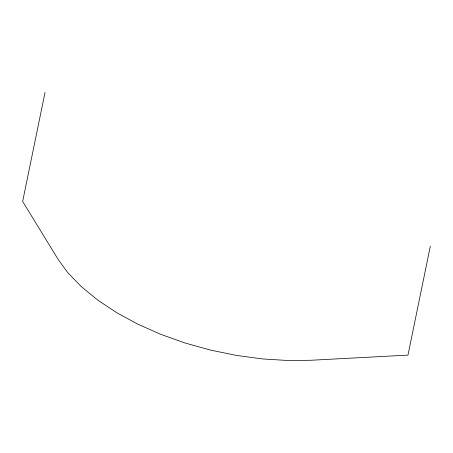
<?xml version="1.0" encoding="UTF-8"?>
<svg xmlns="http://www.w3.org/2000/svg" width="453" height="453" viewBox="0 0 453 453"><rect width="100%" height="100%" fill="white"/><g stroke="black" fill="none" stroke-linecap="round" stroke-linejoin="round"><path stroke-width="0.68" d="M45.028 92.44L22.65 201.449L58.199 259.501L67.48 272.276L81.121 286.455L97.576 299.977L116.551 312.598L137.723 324.116L160.736 334.32L185.192 343.046L210.679 350.135L236.749 355.475L262.961 358.969L288.867 360.56L310.877 360.26L407.972 355.112L430.35 246.098"/></g></svg>
